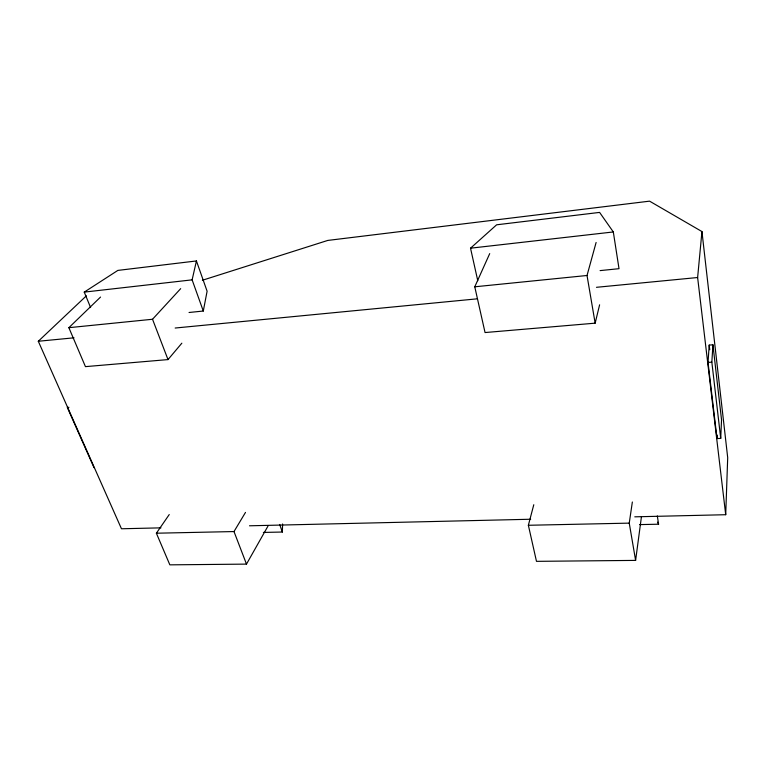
<?xml version="1.0" encoding="UTF-8"?>
<svg xmlns="http://www.w3.org/2000/svg" width="766" height="766" viewBox="0 0 766 766"><rect width="100%" height="100%" fill="white"/><g stroke="black" fill="none" stroke-linecap="round" stroke-linejoin="round"><path stroke-width="1.15" d="M263.36 532.427L282.367 532.035L282.597 523.973M634.775 516.83L725.708 514.714L727.7 457.656L701.953 231.562L649.568 201.152L327.781 240.428L202.396 280.26M720.72 438.391L721.543 419.864L712.935 344.805L709.201 345.093L708.023 362.423L717.024 438.564L720.72 438.391L711.844 362.155L712.935 344.805M717.081 437.405L717.196 435.098M725.708 514.714L697.625 277.522L701.953 231.562M533.787 504.727L528.368 525.275L536.478 561.344L635.608 560.396L641.439 516.782M635.608 560.396L629.25 523.13L632.352 501.998M189.049 312.49L203.287 311.034L207.107 291.224L196.431 260.947L117.859 270.408L84.25 292.114L90.608 307.568M203.287 311.034L192.122 279.849L196.431 260.947M489.713 253.613L474.767 286.8L485.05 332.549L595.153 323.166L599.615 304.811M595.153 323.166L587.024 275.492L596.111 242.468M169.248 514.541L156.379 533.213L169.851 564.848L246.489 564.111L267.985 526.079M246.489 564.111L233.994 531.556L245.493 512.416M100.538 297.055L68.863 327.685L85.447 366.636L168.003 359.589L181.858 343.178M68.863 327.685L152.53 319.259L180.68 288.638M160.956 527.851L121.468 528.77L38.3 341.263L86.357 295.848M477.764 280.701L470.525 248.194L496.627 224.802L599.596 212.402L613.317 231.954L619.014 268.684L600.094 270.609M84.25 292.114L192.122 279.849M470.525 248.194L613.317 231.954M474.767 286.8L587.024 275.492M38.3 341.263L74.005 337.816M175.165 328.03L477.457 298.807M596.465 287.307L697.625 277.522M68.94 407.311L67.293 407.435L94.017 467.653M708.023 362.423L711.844 362.155M249.496 525.792L530.675 519.243M156.379 533.213L233.994 531.556M528.368 525.275L629.25 523.13M639.572 524.605L658.597 524.212L657.314 515.939M657.582 522.115L658.597 524.212M152.53 319.259L168.003 359.589M279.657 524.461L282.367 532.035M709.201 345.093L709.747 349.775"/></g></svg>
